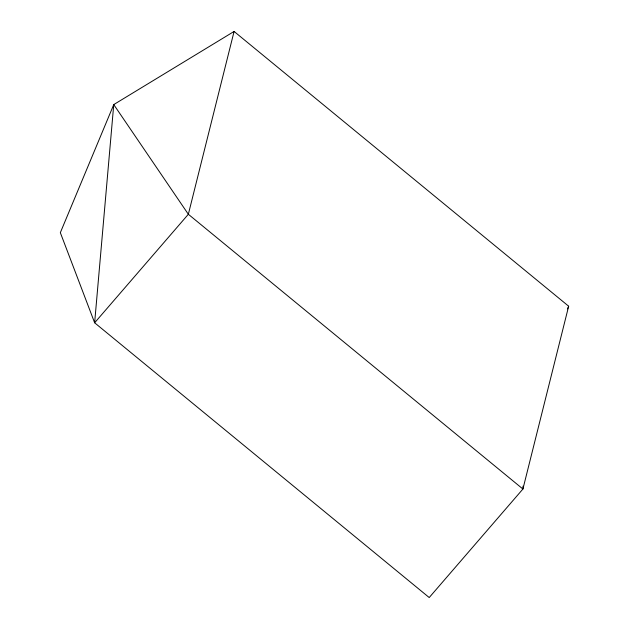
<?xml version="1.0" encoding="UTF-8"?>
<svg xmlns="http://www.w3.org/2000/svg" width="629" height="629" viewBox="0 0 629 629"><rect width="100%" height="100%" fill="white"/><g stroke="black" fill="none" stroke-linecap="round" stroke-linejoin="round"><path stroke-width="0.94" d="M523.045 486.107L522.919 489.024L429.214 597.55L94.641 322.787L60.337 232.667L113.755 104.579L234.09 31.45L568.663 306.213L522.919 489.024L188.346 214.269L113.755 104.579L94.641 322.787L188.346 214.269L234.09 31.45M567.515 308.91L568.663 306.213"/></g></svg>
